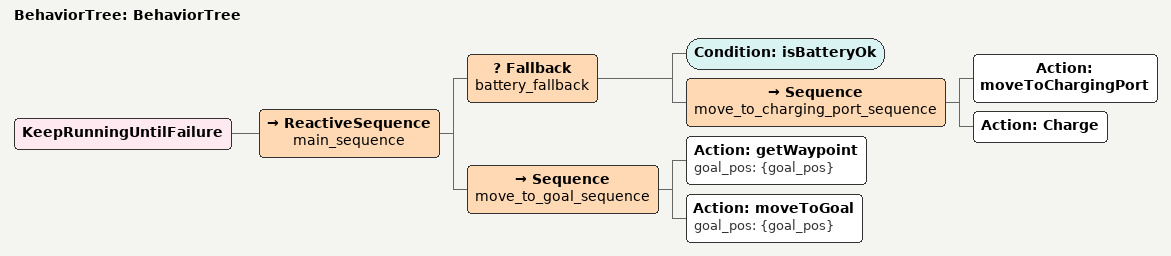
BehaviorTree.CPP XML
<?xml version="1.0"?>
<root main_tree_to_execute="BehaviorTree">
    <BehaviorTree ID="BehaviorTree">
        <KeepRunningUntilFailure>
            <ReactiveSequence name="main_sequence">
                <Fallback name="battery_fallback">
                    <Condition ID="isBatteryOk"/>
                    <Sequence name="move_to_charging_port_sequence">
                        <Action ID="moveToChargingPort"/>
                        <Action ID="Charge"/>
                    </Sequence>
                </Fallback>
                <Sequence name="move_to_goal_sequence">
                    <Action ID="getWaypoint" goal_pos="{goal_pos}"/>
                    <Action ID="moveToGoal" goal_pos="{goal_pos}"/>
                </Sequence>
            </ReactiveSequence>
        </KeepRunningUntilFailure>
    </BehaviorTree>
</root>
